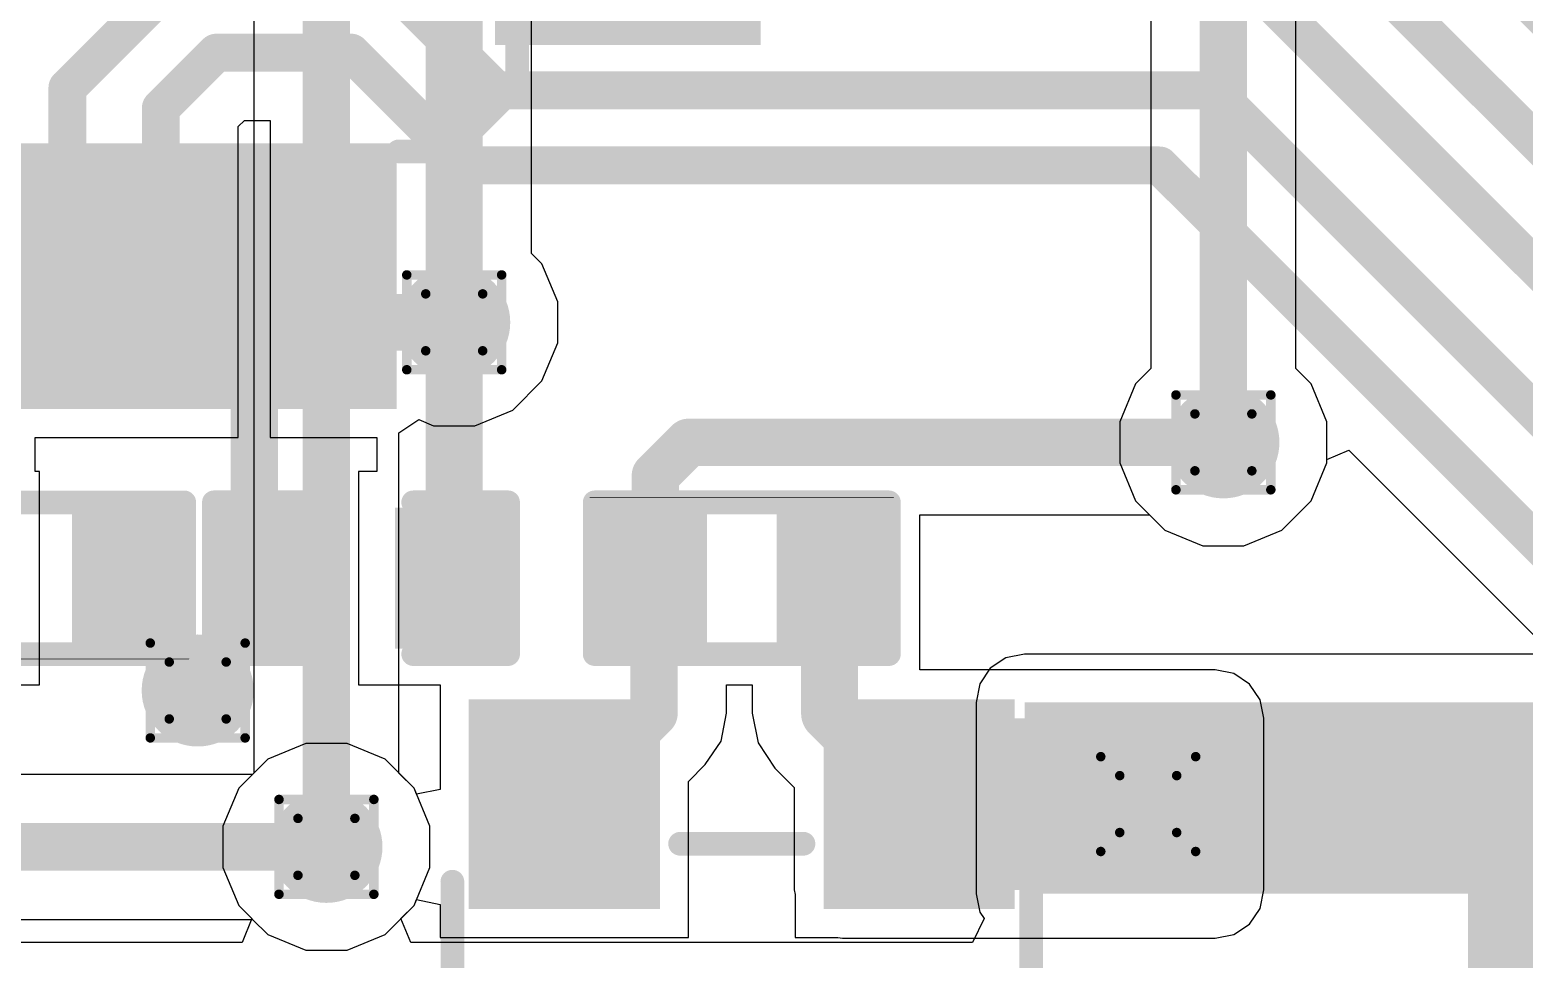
# Model space of a CAD drawing. Header units: inches. Extents: x 0 to 355, y -10 to 78.
# Drawn here: x 40.64 to 48.64, y 11.35 to 16.32 of the extents above; entities that cross this region are included whole.
import ezdxf

# ---------------------------------------------------------------- set-up
doc = ezdxf.new("R2010")
doc.units = ezdxf.units.IN
for name, color, linetype in [('Bottom Layer', 5, 'Continuous'), ('Bottom Solder', 6, 'Continuous'), ('Drill Drawing', 1, 'Continuous'), ('Pad Holes', 156, 'Continuous'), ('Top Layer', 1, 'Continuous'), ('Top Overlay', 2, 'Continuous'), ('Top Paste', 8, 'Continuous'), ('Top Solder', 216, 'Continuous'), ('Via Holes', 16, 'Continuous')]:
    doc.layers.add(name, color=color, linetype=linetype)

# ---------------------------------------------------------------- blocks, each defined once
blk = doc.blocks.new('R___0402_9')
at = {"layer": 'Top Layer'}
for points in [[(-0.6985, -0.3175), (-0.6985, 0.3175), (-0.2413, 0.3175), (-0.2413, -0.3175)], [(0.2413, -0.3175), (0.2413, 0.3175), (0.6985, 0.3175), (0.6985, -0.3175)]]:
    blk.add_hatch(color=1, dxfattribs=at).paths.add_polyline_path(points)
at = {"layer": 'Top Paste'}
for points in [[(-0.6985, -0.3175), (-0.6985, 0.3175), (-0.2413, 0.3175), (-0.2413, -0.3175)], [(0.2413, -0.3175), (0.2413, 0.3175), (0.6985, 0.3175), (0.6985, -0.3175)]]:
    blk.add_hatch(color=8, dxfattribs=at).paths.add_polyline_path(points)
at = {"layer": 'Top Solder'}
for points in [[(-0.7535, -0.3725), (-0.7535, 0.3725), (-0.1863, 0.3725), (-0.1863, -0.3725)], [(0.1863, -0.3725), (0.1863, 0.3725), (0.7535, 0.3725), (0.7535, -0.3725)]]:
    blk.add_hatch(color=216, dxfattribs=at).paths.add_polyline_path(points)
at = {"layer": 'Top Overlay'}
for points, const_width in [([(-0.7874, 0.4064), (0.7874, 0.4064)], 0.127), ([(-0.7874, -0.4064), (-0.7874, 0.4064)], 0.127), ([(0.7874, -0.4064), (0.7874, 0.4064)], 0.127), ([(-0.7874, -0.4064), (0.7874, -0.4064)], 0.127), ([(-0.8128, -0.4318), (0.8128, -0.4318)], 0.00323)]:
    blk.add_lwpolyline(points, dxfattribs=dict(at, const_width=const_width))
for points, const_width in [([(-0.8191, 0.4064, 1), (-0.7556, 0.4064, 1)], 0.0635), ([(-0.8191, 0.4064, 1), (-0.7556, 0.4064, 1)], 0.0635), ([(0.7556, 0.4064, 1), (0.8191, 0.4064, 1)], 0.0635), ([(0.7556, 0.4064, 1), (0.8191, 0.4064, 1)], 0.0635), ([(-0.8191, -0.4064, 1), (-0.7556, -0.4064, 1)], 0.0635), ([(-0.8191, -0.4064, 1), (-0.7556, -0.4064, 1)], 0.0635), ([(0.7556, -0.4064, 1), (0.8191, -0.4064, 1)], 0.0635), ([(0.7556, -0.4064, 1), (0.8191, -0.4064, 1)], 0.0635), ([(-0.8136, -0.4318, 1), (-0.812, -0.4318, 1)], 0.00161), ([(0.812, -0.4318, 1), (0.8136, -0.4318, 1)], 0.00161)]:
    blk.add_lwpolyline(points, format="xyb", close=True, dxfattribs=dict(at, const_width=const_width))
blk = doc.blocks.new('20_QFN__4_4__18')
at = {"layer": 'Bottom Layer'}
h = blk.add_hatch(color=5, dxfattribs=at)
edge = h.paths.add_edge_path()
edge.add_arc((0, 0.95), 0.2, 0, 360)
h = blk.add_hatch(color=5, dxfattribs=at)
edge = h.paths.add_edge_path()
edge.add_arc((-0.95, 0), 0.2, 0, 360)
h = blk.add_hatch(color=5, dxfattribs=at)
edge = h.paths.add_edge_path()
edge.add_arc((0, 0), 0.2, 0, 360)
h = blk.add_hatch(color=5, dxfattribs=at)
edge = h.paths.add_edge_path()
edge.add_arc((0.95, 0), 0.2, 0, 360)
h = blk.add_hatch(color=5, dxfattribs=at)
edge = h.paths.add_edge_path()
edge.add_arc((0, -0.95), 0.2, 0, 360)
at = {"layer": 'Bottom Solder'}
h = blk.add_hatch(color=6, dxfattribs=at)
edge = h.paths.add_edge_path()
edge.add_arc((0, 0.95), 0.3016, 0, 360)
h = blk.add_hatch(color=6, dxfattribs=at)
edge = h.paths.add_edge_path()
edge.add_arc((-0.95, 0), 0.3016, 0, 360)
h = blk.add_hatch(color=6, dxfattribs=at)
edge = h.paths.add_edge_path()
edge.add_arc((0, 0), 0.3016, 0, 360)
h = blk.add_hatch(color=6, dxfattribs=at)
edge = h.paths.add_edge_path()
edge.add_arc((0.95, 0), 0.3016, 0, 360)
h = blk.add_hatch(color=6, dxfattribs=at)
edge = h.paths.add_edge_path()
edge.add_arc((0, -0.95), 0.3016, 0, 360)
at = {"layer": 'Pad Holes'}
h = blk.add_hatch(color=7, dxfattribs=at)
edge = h.paths.add_edge_path()
edge.add_arc((0, 0.95), 0.1, 0, 360)
h = blk.add_hatch(color=7, dxfattribs=at)
edge = h.paths.add_edge_path()
edge.add_arc((-0.95, 0), 0.1, 0, 360)
h = blk.add_hatch(color=7, dxfattribs=at)
edge = h.paths.add_edge_path()
edge.add_arc((0, 0), 0.1, 0, 360)
h = blk.add_hatch(color=7, dxfattribs=at)
edge = h.paths.add_edge_path()
edge.add_arc((0.95, 0), 0.1, 0, 360)
h = blk.add_hatch(color=7, dxfattribs=at)
edge = h.paths.add_edge_path()
edge.add_arc((0, -0.95), 0.1, 0, 360)
at = {"layer": 'Top Layer'}
for points in [[(-1.125, 1.51), (-1.125, 2.23), (-0.875, 2.23), (-0.875, 1.51)], [(-0.625, 1.51), (-0.625, 2.23), (-0.375, 2.23), (-0.375, 1.51)], [(-0.125, 1.51), (-0.125, 2.23), (0.125, 2.23), (0.125, 1.51)], [(0.375, 1.51), (0.375, 2.23), (0.625, 2.23), (0.625, 1.51)], [(0.875, 1.51), (0.875, 2.23), (1.125, 2.23), (1.125, 1.51)], [(-1.2, 1.2), (1.2, 1.2), (1.2, -1.2), (-1.2, -1.2)], [(-2.23, 1.125), (-1.51, 1.125), (-1.51, 0.875), (-2.23, 0.875)], [(1.51, 1.125), (2.23, 1.125), (2.23, 0.875), (1.51, 0.875)], [(-2.23, 0.625), (-1.51, 0.625), (-1.51, 0.375), (-2.23, 0.375)], [(1.51, 0.625), (2.23, 0.625), (2.23, 0.375), (1.51, 0.375)], [(-2.23, 0.125), (-1.51, 0.125), (-1.51, -0.125), (-2.23, -0.125)], [(1.51, 0.125), (2.23, 0.125), (2.23, -0.125), (1.51, -0.125)], [(-2.23, -0.375), (-1.51, -0.375), (-1.51, -0.625), (-2.23, -0.625)], [(1.51, -0.375), (2.23, -0.375), (2.23, -0.625), (1.51, -0.625)], [(-2.23, -0.875), (-1.51, -0.875), (-1.51, -1.125), (-2.23, -1.125)], [(1.51, -0.875), (2.23, -0.875), (2.23, -1.125), (1.51, -1.125)], [(-1.125, -2.23), (-1.125, -1.51), (-0.875, -1.51), (-0.875, -2.23)], [(-0.625, -2.23), (-0.625, -1.51), (-0.375, -1.51), (-0.375, -2.23)], [(-0.125, -2.23), (-0.125, -1.51), (0.125, -1.51), (0.125, -2.23)], [(0.375, -2.23), (0.375, -1.51), (0.625, -1.51), (0.625, -2.23)], [(0.875, -2.23), (0.875, -1.51), (1.125, -1.51), (1.125, -2.23)]]:
    blk.add_hatch(color=1, dxfattribs=at).paths.add_polyline_path(points)
at = {"layer": 'Top Paste'}
for points in [[(-1.125, 1.51), (-1.125, 2.23), (-0.875, 2.23), (-0.875, 1.51)], [(-0.625, 1.51), (-0.625, 2.23), (-0.375, 2.23), (-0.375, 1.51)], [(-0.125, 1.51), (-0.125, 2.23), (0.125, 2.23), (0.125, 1.51)], [(0.375, 1.51), (0.375, 2.23), (0.625, 2.23), (0.625, 1.51)], [(0.875, 1.51), (0.875, 2.23), (1.125, 2.23), (1.125, 1.51)], [(-2.23, 1.125), (-1.51, 1.125), (-1.51, 0.875), (-2.23, 0.875)], [(1.51, 1.125), (2.23, 1.125), (2.23, 0.875), (1.51, 0.875)], [(-2.23, 0.625), (-1.51, 0.625), (-1.51, 0.375), (-2.23, 0.375)], [(1.51, 0.625), (2.23, 0.625), (2.23, 0.375), (1.51, 0.375)], [(-2.23, 0.125), (-1.51, 0.125), (-1.51, -0.125), (-2.23, -0.125)], [(1.51, 0.125), (2.23, 0.125), (2.23, -0.125), (1.51, -0.125)], [(-2.23, -0.375), (-1.51, -0.375), (-1.51, -0.625), (-2.23, -0.625)], [(1.51, -0.375), (2.23, -0.375), (2.23, -0.625), (1.51, -0.625)], [(-2.23, -0.875), (-1.51, -0.875), (-1.51, -1.125), (-2.23, -1.125)], [(1.51, -0.875), (2.23, -0.875), (2.23, -1.125), (1.51, -1.125)], [(-1.125, -2.23), (-1.125, -1.51), (-0.875, -1.51), (-0.875, -2.23)], [(-0.625, -2.23), (-0.625, -1.51), (-0.375, -1.51), (-0.375, -2.23)], [(-0.125, -2.23), (-0.125, -1.51), (0.125, -1.51), (0.125, -2.23)], [(0.375, -2.23), (0.375, -1.51), (0.625, -1.51), (0.625, -2.23)], [(0.875, -2.23), (0.875, -1.51), (1.125, -1.51), (1.125, -2.23)]]:
    blk.add_hatch(color=8, dxfattribs=at).paths.add_polyline_path(points)
at = {"layer": 'Top Solder'}
for points in [[(-1.195, 1.44), (-1.195, 2.3), (-0.805, 2.3), (-0.805, 1.44)], [(-0.695, 1.44), (-0.695, 2.3), (-0.305, 2.3), (-0.305, 1.44)], [(-0.195, 1.44), (-0.195, 2.3), (0.195, 2.3), (0.195, 1.44)], [(0.305, 1.44), (0.305, 2.3), (0.695, 2.3), (0.695, 1.44)], [(0.805, 1.44), (0.805, 2.3), (1.195, 2.3), (1.195, 1.44)], [(-1.3016, 1.3016), (1.3016, 1.3016), (1.3016, -1.3016), (-1.3016, -1.3016)], [(-2.3, 1.195), (-1.44, 1.195), (-1.44, 0.805), (-2.3, 0.805)], [(1.44, 1.195), (2.3, 1.195), (2.3, 0.805), (1.44, 0.805)], [(-2.3, 0.695), (-1.44, 0.695), (-1.44, 0.305), (-2.3, 0.305)], [(1.44, 0.695), (2.3, 0.695), (2.3, 0.305), (1.44, 0.305)], [(-2.3, 0.195), (-1.44, 0.195), (-1.44, -0.195), (-2.3, -0.195)], [(1.44, 0.195), (2.3, 0.195), (2.3, -0.195), (1.44, -0.195)], [(-2.3, -0.305), (-1.44, -0.305), (-1.44, -0.695), (-2.3, -0.695)], [(1.44, -0.305), (2.3, -0.305), (2.3, -0.695), (1.44, -0.695)], [(-2.3, -0.805), (-1.44, -0.805), (-1.44, -1.195), (-2.3, -1.195)], [(1.44, -0.805), (2.3, -0.805), (2.3, -1.195), (1.44, -1.195)], [(-1.195, -2.3), (-1.195, -1.44), (-0.805, -1.44), (-0.805, -2.3)], [(-0.695, -2.3), (-0.695, -1.44), (-0.305, -1.44), (-0.305, -2.3)], [(-0.195, -2.3), (-0.195, -1.44), (0.195, -1.44), (0.195, -2.3)], [(0.305, -2.3), (0.305, -1.44), (0.695, -1.44), (0.695, -2.3)], [(0.805, -2.3), (0.805, -1.44), (1.195, -1.44), (1.195, -2.3)]]:
    blk.add_hatch(color=216, dxfattribs=at).paths.add_polyline_path(points)
h = blk.add_hatch(color=216, dxfattribs=at)
edge = h.paths.add_edge_path()
edge.add_arc((0, 0.95), 0.1016, 0, 360)
h = blk.add_hatch(color=216, dxfattribs=at)
edge = h.paths.add_edge_path()
edge.add_arc((-0.95, 0), 0.1016, 0, 360)
h = blk.add_hatch(color=216, dxfattribs=at)
edge = h.paths.add_edge_path()
edge.add_arc((0, 0), 0.1016, 0, 360)
h = blk.add_hatch(color=216, dxfattribs=at)
edge = h.paths.add_edge_path()
edge.add_arc((0.95, 0), 0.1016, 0, 360)
h = blk.add_hatch(color=216, dxfattribs=at)
edge = h.paths.add_edge_path()
edge.add_arc((0, -0.95), 0.1016, 0, 360)
at = {"layer": 'Top Overlay', "const_width": 0.127}
for points in [[(-1.45, 2), (-2, 2)], [(-2, 1.45), (-2, 2)], [(2, 2), (1.45, 2)], [(2, 1.45), (2, 2)], [(-2.505, 0.873), (-2.505, 1.127)], [(-2.378, 1), (-2.505, 1.127)], [(-2.505, 0.873), (-2.378, 1)], [(-2, -2), (-2, -1.45)], [(2, -2), (2, -1.45)], [(-1.45, -2), (-2, -2)], [(2, -2), (1.45, -2)]]:
    blk.add_lwpolyline(points, dxfattribs=at)
at = {"layer": 'Top Overlay', "const_width": 0.0635}
for points in [[(-2.0318, 2, 1), (-1.9683, 2, 1)], [(-2.0318, 2, 1), (-1.9683, 2, 1)], [(-1.4817, 2, 1), (-1.4182, 2, 1)], [(1.4182, 2, 1), (1.4817, 2, 1)], [(1.9683, 2, 1), (2.0318, 2, 1)], [(1.9683, 2, 1), (2.0318, 2, 1)], [(-2.0318, 1.45, 1), (-1.9683, 1.45, 1)], [(1.9683, 1.45, 1), (2.0318, 1.45, 1)], [(-2.5367, 1.127, 1), (-2.4732, 1.127, 1)], [(-2.5367, 1.127, 1), (-2.4732, 1.127, 1)], [(-2.4097, 1, 1), (-2.3462, 1, 1)], [(-2.4097, 1, 1), (-2.3462, 1, 1)], [(-2.5367, 0.873, 1), (-2.4732, 0.873, 1)], [(-2.5367, 0.873, 1), (-2.4732, 0.873, 1)], [(-2.0318, -1.45, 1), (-1.9683, -1.45, 1)], [(1.9683, -1.45, 1), (2.0318, -1.45, 1)], [(-2.0318, -2, 1), (-1.9683, -2, 1)], [(-2.0318, -2, 1), (-1.9683, -2, 1)], [(-1.4817, -2, 1), (-1.4182, -2, 1)], [(1.4182, -2, 1), (1.4817, -2, 1)], [(1.9683, -2, 1), (2.0318, -2, 1)], [(1.9683, -2, 1), (2.0318, -2, 1)]]:
    blk.add_lwpolyline(points, format="xyb", close=True, dxfattribs=at)
blk = doc.blocks.new('48_LQFP__7_7___19')
at = {"layer": 'Top Layer'}
for points in [[(1.41, -3.64), (1.41, -4.86), (1.09, -4.86), (1.09, -3.64)], [(1.91, -3.64), (1.91, -4.86), (1.59, -4.86), (1.59, -3.64)], [(2.41, -3.64), (2.41, -4.86), (2.09, -4.86), (2.09, -3.64)], [(2.91, -3.64), (2.91, -4.86), (2.59, -4.86), (2.59, -3.64)]]:
    blk.add_hatch(color=1, dxfattribs=at).paths.add_polyline_path(points)
at = {"layer": 'Top Paste'}
for points in [[(1.41, -3.64), (1.41, -4.86), (1.09, -4.86), (1.09, -3.64)], [(1.91, -3.64), (1.91, -4.86), (1.59, -4.86), (1.59, -3.64)], [(2.41, -3.64), (2.41, -4.86), (2.09, -4.86), (2.09, -3.64)], [(2.91, -3.64), (2.91, -4.86), (2.59, -4.86), (2.59, -3.64)]]:
    blk.add_hatch(color=8, dxfattribs=at).paths.add_polyline_path(points)
at = {"layer": 'Top Solder'}
for points in [[(4.9616, -2.4884), (4.9616, -3.0116), (3.5384, -3.0116), (3.5384, -2.4884)], [(1.5116, -3.5384), (1.5116, -4.9616), (0.9884, -4.9616), (0.9884, -3.5384)], [(2.0116, -3.5384), (2.0116, -4.9616), (1.4884, -4.9616), (1.4884, -3.5384)], [(2.5116, -3.5384), (2.5116, -4.9616), (1.9884, -4.9616), (1.9884, -3.5384)], [(3.0116, -3.5384), (3.0116, -4.9616), (2.4884, -4.9616), (2.4884, -3.5384)]]:
    blk.add_hatch(color=216, dxfattribs=at).paths.add_polyline_path(points)
at = {"layer": 'Top Overlay', "const_width": 0.127}
for points in [[(3.6576, -3.2258), (3.6576, -3.0226)], [(3.302, -3.5814), (3.6576, -3.2258)], [(3.0226, -3.5814), (3.302, -3.5814)]]:
    blk.add_lwpolyline(points, dxfattribs=at)
at = {"layer": 'Top Overlay', "const_width": 0.0635}
for points in [[(3.6258, -3.0226, 1), (3.6894, -3.0226, 1)], [(3.6258, -3.2258, 1), (3.6894, -3.2258, 1)], [(3.6258, -3.2258, 1), (3.6894, -3.2258, 1)], [(2.9909, -3.5814, 1), (3.0543, -3.5814, 1)], [(3.2702, -3.5814, 1), (3.3338, -3.5814, 1)], [(3.2702, -3.5814, 1), (3.3338, -3.5814, 1)]]:
    blk.add_lwpolyline(points, format="xyb", close=True, dxfattribs=at)
blk = doc.blocks.new('R___0402_38')
at = {"layer": 'Top Layer'}
for points in [[(-0.6985, -0.3175), (-0.6985, 0.3175), (-0.2413, 0.3175), (-0.2413, -0.3175)], [(0.2413, -0.3175), (0.2413, 0.3175), (0.6985, 0.3175), (0.6985, -0.3175)]]:
    blk.add_hatch(color=1, dxfattribs=at).paths.add_polyline_path(points)
at = {"layer": 'Top Paste'}
for points in [[(-0.6985, -0.3175), (-0.6985, 0.3175), (-0.2413, 0.3175), (-0.2413, -0.3175)], [(0.2413, -0.3175), (0.2413, 0.3175), (0.6985, 0.3175), (0.6985, -0.3175)]]:
    blk.add_hatch(color=8, dxfattribs=at).paths.add_polyline_path(points)
at = {"layer": 'Top Solder'}
for points in [[(-0.7535, -0.3725), (-0.7535, 0.3725), (-0.1863, 0.3725), (-0.1863, -0.3725)], [(0.1863, -0.3725), (0.1863, 0.3725), (0.7535, 0.3725), (0.7535, -0.3725)]]:
    blk.add_hatch(color=216, dxfattribs=at).paths.add_polyline_path(points)
at = {"layer": 'Top Overlay'}
for points, const_width in [([(-0.7874, 0.4064), (-0.7874, -0.4064)], 0.127), ([(0.7874, 0.4064), (-0.7874, 0.4064)], 0.127), ([(0.7874, 0.4064), (0.7874, -0.4064)], 0.127), ([(0.7874, -0.4064), (-0.7874, -0.4064)], 0.127), ([(0.8128, -0.4318), (-0.8128, -0.4318)], 0.00323)]:
    blk.add_lwpolyline(points, dxfattribs=dict(at, const_width=const_width))
for points, const_width in [([(-0.8191, 0.4064, 1), (-0.7556, 0.4064, 1)], 0.0635), ([(-0.8191, 0.4064, 1), (-0.7556, 0.4064, 1)], 0.0635), ([(0.7556, 0.4064, 1), (0.8191, 0.4064, 1)], 0.0635), ([(0.7556, 0.4064, 1), (0.8191, 0.4064, 1)], 0.0635), ([(-0.8191, -0.4064, 1), (-0.7556, -0.4064, 1)], 0.0635), ([(-0.8191, -0.4064, 1), (-0.7556, -0.4064, 1)], 0.0635), ([(0.7556, -0.4064, 1), (0.8191, -0.4064, 1)], 0.0635), ([(0.7556, -0.4064, 1), (0.8191, -0.4064, 1)], 0.0635), ([(-0.8136, -0.4318, 1), (-0.812, -0.4318, 1)], 0.00161), ([(0.812, -0.4318, 1), (0.8136, -0.4318, 1)], 0.00161)]:
    blk.add_lwpolyline(points, format="xyb", close=True, dxfattribs=dict(at, const_width=const_width))
blk = doc.blocks.new('S___23_62')
at = {"layer": 'Top Layer'}
for points in [[(-0.41, 1.46), (0.41, 1.46), (0.41, 0.54), (-0.41, 0.54)], [(-1.36, -0.54), (-0.54, -0.54), (-0.54, -1.46), (-1.36, -1.46)], [(0.54, -0.54), (1.36, -0.54), (1.36, -1.46), (0.54, -1.46)]]:
    blk.add_hatch(color=1, dxfattribs=at).paths.add_polyline_path(points)
at = {"layer": 'Top Paste'}
for points in [[(-0.41, 1.46), (0.41, 1.46), (0.41, 0.54), (-0.41, 0.54)], [(-1.36, -0.54), (-0.54, -0.54), (-0.54, -1.46), (-1.36, -1.46)], [(0.54, -0.54), (1.36, -0.54), (1.36, -1.46), (0.54, -1.46)]]:
    blk.add_hatch(color=8, dxfattribs=at).paths.add_polyline_path(points)
at = {"layer": 'Top Solder'}
for points in [[(-0.5116, 1.5616), (0.5116, 1.5616), (0.5116, 0.4384), (-0.5116, 0.4384)], [(-1.4616, -0.4384), (-0.4384, -0.4384), (-0.4384, -1.5616), (-1.4616, -1.5616)], [(0.4384, -0.4384), (1.4616, -0.4384), (1.4616, -1.5616), (0.4384, -1.5616)]]:
    blk.add_hatch(color=216, dxfattribs=at).paths.add_polyline_path(points)
at = {"layer": 'Top Overlay', "const_width": 0.127}
for points in [[(-0.5588, 0.8128), (-1.5494, 0.8128)], [(-1.5494, 0.8128), (-1.5494, -0.5842)], [(1.5494, 0.8128), (0.5588, 0.8128)], [(1.5494, 0.8128), (1.5494, -0.5842)], [(0.3302, -0.7874), (-0.3302, -0.7874)], [(-1.6764, -1.0414), (-1.6764, -1.2954)], [(-1.5494, -1.1684), (-1.6764, -1.0414)], [(-1.5494, -1.1684), (-1.6764, -1.2954)]]:
    blk.add_lwpolyline(points, dxfattribs=at)
at = {"layer": 'Top Overlay', "const_width": 0.0635}
for points in [[(-1.5812, 0.8128, 1), (-1.5176, 0.8128, 1)], [(-1.5812, 0.8128, 1), (-1.5176, 0.8128, 1)], [(-0.5905, 0.8128, 1), (-0.5271, 0.8128, 1)], [(0.5271, 0.8128, 1), (0.5905, 0.8128, 1)], [(1.5176, 0.8128, 1), (1.5812, 0.8128, 1)], [(1.5176, 0.8128, 1), (1.5812, 0.8128, 1)], [(-1.5812, -0.5842, 1), (-1.5176, -0.5842, 1)], [(1.5176, -0.5842, 1), (1.5812, -0.5842, 1)], [(-0.3619, -0.7874, 1), (-0.2984, -0.7874, 1)], [(0.2984, -0.7874, 1), (0.3619, -0.7874, 1)], [(-1.7082, -1.0414, 1), (-1.6446, -1.0414, 1)], [(-1.7082, -1.0414, 1), (-1.6446, -1.0414, 1)], [(-1.5812, -1.1684, 1), (-1.5176, -1.1684, 1)], [(-1.5812, -1.1684, 1), (-1.5176, -1.1684, 1)], [(-1.7082, -1.2954, 1), (-1.6446, -1.2954, 1)], [(-1.7082, -1.2954, 1), (-1.6446, -1.2954, 1)]]:
    blk.add_lwpolyline(points, format="xyb", close=True, dxfattribs=at)
blk = doc.blocks.new('C___0402_92')
at = {"layer": 'Top Layer'}
for points in [[(-0.6985, -0.3175), (-0.6985, 0.3175), (-0.2413, 0.3175), (-0.2413, -0.3175)], [(0.2413, -0.3175), (0.2413, 0.3175), (0.6985, 0.3175), (0.6985, -0.3175)]]:
    blk.add_hatch(color=1, dxfattribs=at).paths.add_polyline_path(points)
at = {"layer": 'Top Paste'}
for points in [[(-0.6985, -0.3175), (-0.6985, 0.3175), (-0.2413, 0.3175), (-0.2413, -0.3175)], [(0.2413, -0.3175), (0.2413, 0.3175), (0.6985, 0.3175), (0.6985, -0.3175)]]:
    blk.add_hatch(color=8, dxfattribs=at).paths.add_polyline_path(points)
at = {"layer": 'Top Solder'}
for points in [[(-0.7585, -0.3775), (-0.7585, 0.3775), (-0.1813, 0.3775), (-0.1813, -0.3775)], [(0.1813, -0.3775), (0.1813, 0.3775), (0.7585, 0.3775), (0.7585, -0.3775)]]:
    blk.add_hatch(color=216, dxfattribs=at).paths.add_polyline_path(points)
at = {"layer": 'Top Overlay', "const_width": 0.127}
for points in [[(-0.7874, 0.4064), (-0.2794, 0.4064)], [(-0.7874, -0.4064), (-0.7874, 0.4064)], [(0.2794, 0.4064), (0.7874, 0.4064)], [(0.7874, -0.4064), (0.7874, 0.4064)], [(-0.7874, -0.4064), (-0.2794, -0.4064)], [(0.2794, -0.4064), (0.7874, -0.4064)]]:
    blk.add_lwpolyline(points, dxfattribs=at)
at = {"layer": 'Top Overlay', "const_width": 0.0635}
for points in [[(-0.8191, 0.4064, 1), (-0.7556, 0.4064, 1)], [(-0.8191, 0.4064, 1), (-0.7556, 0.4064, 1)], [(-0.3111, 0.4064, 1), (-0.2477, 0.4064, 1)], [(0.2477, 0.4064, 1), (0.3111, 0.4064, 1)], [(0.7556, 0.4064, 1), (0.8191, 0.4064, 1)], [(0.7556, 0.4064, 1), (0.8191, 0.4064, 1)], [(-0.8191, -0.4064, 1), (-0.7556, -0.4064, 1)], [(-0.8191, -0.4064, 1), (-0.7556, -0.4064, 1)], [(-0.3111, -0.4064, 1), (-0.2477, -0.4064, 1)], [(0.2477, -0.4064, 1), (0.3111, -0.4064, 1)], [(0.7556, -0.4064, 1), (0.8191, -0.4064, 1)], [(0.7556, -0.4064, 1), (0.8191, -0.4064, 1)]]:
    blk.add_lwpolyline(points, format="xyb", close=True, dxfattribs=at)

msp = doc.modelspace()

# ---------------------------------------------------------------- hatches: boundary and pattern name
at = {"layer": 'Bottom Layer'}
h = msp.add_hatch(color=5, dxfattribs=at)
edge = h.paths.add_edge_path()
edge.add_arc((42.9156, 14.7566), 0.3, 0, 360)
h = msp.add_hatch(color=5, dxfattribs=at)
edge = h.paths.add_edge_path()
edge.add_arc((47.0332, 14.1137), 0.3, 0, 360)
h = msp.add_hatch(color=5, dxfattribs=at)
edge = h.paths.add_edge_path()
edge.add_arc((41.5425, 12.7847), 0.3, 0, 360)
for points in [[(45.9686, 11.6963), (49.237, 11.6963), (49.237, 12.7207), (45.9686, 12.7207)], [(48.3426, 6.1515), (49.237, 6.1515), (49.237, 12.7207), (48.3426, 12.7207)]]:
    msp.add_hatch(color=5, dxfattribs=at).paths.add_polyline_path(points)
h = msp.add_hatch(color=5, dxfattribs=at)
edge = h.paths.add_edge_path()
edge.add_arc((46.6309, 12.1763), 0.3, 0, 360)
h = msp.add_hatch(color=5, dxfattribs=at)
edge = h.paths.add_edge_path()
edge.add_arc((42.2315, 11.9471), 0.3, 0, 360)
at = {"layer": 'Top Layer'}
h = msp.add_hatch(color=1, dxfattribs=at)
edge = h.paths.add_edge_path()
edge.add_arc((42.9156, 14.7566), 0.3, 0, 360)
h = msp.add_hatch(color=1, dxfattribs=at)
edge = h.paths.add_edge_path()
edge.add_arc((47.0332, 14.1137), 0.3, 0, 360)
h = msp.add_hatch(color=1, dxfattribs=at)
edge = h.paths.add_edge_path()
edge.add_arc((41.5425, 12.7847), 0.3, 0, 360)
msp.add_hatch(color=1, dxfattribs=at).paths.add_polyline_path([(44.9951, 11.7163), (46.9901, 11.7163), (46.9901, 12.6363), (44.9951, 12.6363)])
h = msp.add_hatch(color=1, dxfattribs=at)
edge = h.paths.add_edge_path()
edge.add_arc((46.6309, 12.1763), 0.3, 0, 360)
h = msp.add_hatch(color=1, dxfattribs=at)
edge = h.paths.add_edge_path()
edge.add_arc((42.2315, 11.9471), 0.3, 0, 360)
at = {"layer": 'Via Holes'}
h = msp.add_hatch(color=7, dxfattribs=at)
edge = h.paths.add_edge_path()
edge.add_arc((42.9156, 14.7566), 0.15, 0, 360)
h = msp.add_hatch(color=7, dxfattribs=at)
edge = h.paths.add_edge_path()
edge.add_arc((47.0332, 14.1137), 0.15, 0, 360)
h = msp.add_hatch(color=7, dxfattribs=at)
edge = h.paths.add_edge_path()
edge.add_arc((41.5425, 12.7847), 0.15, 0, 360)
h = msp.add_hatch(color=7, dxfattribs=at)
edge = h.paths.add_edge_path()
edge.add_arc((46.6309, 12.1763), 0.15, 0, 360)
h = msp.add_hatch(color=7, dxfattribs=at)
edge = h.paths.add_edge_path()
edge.add_arc((42.2315, 11.9471), 0.15, 0, 360)

# ---------------------------------------------------------------- linework, layer by layer
at = {"layer": 'Bottom Layer'}
for p, q in [((43.33, 15.1257), (43.33, 19.206)), ((41.8431, 18.7496), (41.8431, 12.3421)), ((46.6448, 17.2005), (46.6448, 14.5087)), ((47.4217, 14.5087), (47.4217, 17.0396)), ((43.3853, 15.0704), (43.33, 15.1257)), ((43.4696, 14.8668), (43.3853, 15.0704)), ((43.4696, 14.6464), (43.4696, 14.8668)), ((43.3853, 14.4428), (43.4696, 14.6464)), ((46.6448, 14.5087), (46.5636, 14.4275)), ((47.5029, 14.4275), (47.4217, 14.5087)), ((43.2294, 14.2869), (43.3853, 14.4428)), ((46.5636, 14.4275), (46.4792, 14.2239)), ((47.5872, 14.2239), (47.5029, 14.4275)), ((43.0258, 14.2026), (43.2294, 14.2869)), ((42.62, 14.1651), (42.7256, 14.2357)), ((42.62, 12.3421), (42.62, 14.1651)), ((42.7256, 14.2357), (42.8054, 14.2026)), ((42.8054, 14.2026), (43.0258, 14.2026)), ((46.4792, 14.2239), (46.4792, 14.0035)), ((47.5872, 14.0035), (47.5872, 14.2239)), ((46.4792, 14.0035), (46.5636, 13.7999)), ((47.5029, 13.7999), (47.5872, 14.0035)), ((46.5636, 13.7999), (46.7194, 13.6441)), ((47.347, 13.6441), (47.5029, 13.7999)), ((46.7194, 13.6441), (46.923, 13.5597)), ((47.1434, 13.5597), (47.347, 13.6441)), ((46.923, 13.5597), (47.1434, 13.5597)), ((45.8695, 12.9599), (45.7855, 12.9038)), ((45.9686, 12.9796), (45.8695, 12.9599)), ((49.237, 12.9796), (45.9686, 12.9796)), ((45.7855, 12.9038), (45.7293, 12.8198)), ((45.7293, 12.8198), (45.7096, 12.7207)), ((45.7096, 12.7207), (45.7096, 11.6963)), ((41.8431, 12.3421), (41.7619, 12.2609)), ((42.7012, 12.2609), (42.62, 12.3421)), ((41.7619, 12.2609), (41.6775, 12.0573)), ((42.7855, 12.0573), (42.7012, 12.2609)), ((41.6775, 12.0573), (41.6775, 11.8369)), ((42.7855, 11.8369), (42.7855, 12.0573)), ((41.6775, 11.8369), (41.7619, 11.6333)), ((42.7012, 11.6333), (42.7855, 11.8369)), ((45.7096, 11.6963), (45.7293, 11.5972)), ((41.7619, 11.6333), (41.8323, 11.5628)), ((42.6307, 11.5628), (42.7012, 11.6333)), ((41.8323, 11.5628), (41.7797, 11.4358)), ((42.6833, 11.4358), (42.6307, 11.5628)), ((45.7523, 11.5628), (45.6899, 11.4358)), ((45.7293, 11.5972), (45.7523, 11.5628)), ((41.7797, 11.4358), (36.1884, 11.4358)), ((45.6899, 11.4358), (42.6833, 11.4358))]:
    msp.add_line(p, q, dxfattribs=at)
for points, const_width in [([(42.9156, 14.7566), (42.9156, 19.206)], 0.3048), ([(42.2315, 11.9471), (42.2315, 18.9105)], 0.254), ([(47.0332, 14.1137), (47.0332, 17.2005)], 0.254)]:
    msp.add_lwpolyline(points, dxfattribs=dict(at, const_width=const_width))
for points, const_width in [([(42.8394, 14.7566, 1), (42.9918, 14.7566, 1)], 0.1524), ([(46.9697, 14.1137, 1), (47.0967, 14.1137, 1)], 0.127), ([(42.168, 11.9471, 1), (42.295, 11.9471, 1)], 0.127)]:
    msp.add_lwpolyline(points, format="xyb", close=True, dxfattribs=dict(at, const_width=const_width))
at = {"layer": 'Drill Drawing', "const_width": 0.0508}
for points in [[(42.6616, 15.0106), (43.1696, 15.0106)], [(42.6616, 14.5026), (42.6616, 15.0106)], [(43.1696, 14.5026), (43.1696, 15.0106)], [(42.7632, 14.909), (43.068, 14.909)], [(42.7632, 14.6042), (42.7632, 14.909)], [(43.068, 14.6042), (43.068, 14.909)], [(42.7632, 14.6042), (43.068, 14.6042)], [(42.6616, 14.5026), (43.1696, 14.5026)], [(46.7792, 14.3677), (47.2872, 14.3677)], [(46.7792, 13.8597), (46.7792, 14.3677)], [(47.2872, 13.8597), (47.2872, 14.3677)], [(46.8808, 14.2661), (47.1856, 14.2661)], [(46.8808, 13.9613), (46.8808, 14.2661)], [(47.1856, 13.9613), (47.1856, 14.2661)], [(46.8808, 13.9613), (47.1856, 13.9613)], [(46.7792, 13.8597), (47.2872, 13.8597)], [(41.2885, 13.0387), (41.7965, 13.0387)], [(41.2885, 12.5307), (41.2885, 13.0387)], [(41.7965, 12.5307), (41.7965, 13.0387)], [(41.3901, 12.9371), (41.6949, 12.9371)], [(41.3901, 12.6323), (41.3901, 12.9371)], [(41.6949, 12.6323), (41.6949, 12.9371)], [(41.3901, 12.6323), (41.6949, 12.6323)], [(41.2885, 12.5307), (41.7965, 12.5307)], [(46.3769, 12.4303), (46.8849, 12.4303)], [(46.3769, 11.9223), (46.3769, 12.4303)], [(46.8849, 11.9223), (46.8849, 12.4303)], [(46.4785, 12.3287), (46.7833, 12.3287)], [(46.4785, 12.0239), (46.4785, 12.3287)], [(46.7833, 12.0239), (46.7833, 12.3287)], [(41.9775, 12.2011), (42.4855, 12.2011)], [(41.9775, 11.6931), (41.9775, 12.2011)], [(42.4855, 11.6931), (42.4855, 12.2011)], [(42.0791, 12.0995), (42.3839, 12.0995)], [(42.0791, 11.7947), (42.0791, 12.0995)], [(42.3839, 11.7947), (42.3839, 12.0995)], [(46.4785, 12.0239), (46.7833, 12.0239)], [(46.3769, 11.9223), (46.8849, 11.9223)], [(42.0791, 11.7947), (42.3839, 11.7947)], [(41.9775, 11.6931), (42.4855, 11.6931)]]:
    msp.add_lwpolyline(points, dxfattribs=at)
at = {"layer": 'Drill Drawing', "const_width": 0.0254}
for points in [[(42.6489, 15.0106, 1), (42.6743, 15.0106, 1)], [(42.6489, 15.0106, 1), (42.6743, 15.0106, 1)], [(43.1569, 15.0106, 1), (43.1823, 15.0106, 1)], [(43.1569, 15.0106, 1), (43.1823, 15.0106, 1)], [(42.7505, 14.909, 1), (42.7759, 14.909, 1)], [(42.7505, 14.909, 1), (42.7759, 14.909, 1)], [(43.0553, 14.909, 1), (43.0807, 14.909, 1)], [(43.0553, 14.909, 1), (43.0807, 14.909, 1)], [(42.7505, 14.6042, 1), (42.7759, 14.6042, 1)], [(42.7505, 14.6042, 1), (42.7759, 14.6042, 1)], [(43.0553, 14.6042, 1), (43.0807, 14.6042, 1)], [(43.0553, 14.6042, 1), (43.0807, 14.6042, 1)], [(42.6489, 14.5026, 1), (42.6743, 14.5026, 1)], [(42.6489, 14.5026, 1), (42.6743, 14.5026, 1)], [(43.1569, 14.5026, 1), (43.1823, 14.5026, 1)], [(43.1569, 14.5026, 1), (43.1823, 14.5026, 1)], [(46.7665, 14.3677, 1), (46.7919, 14.3677, 1)], [(46.7665, 14.3677, 1), (46.7919, 14.3677, 1)], [(47.2745, 14.3677, 1), (47.2999, 14.3677, 1)], [(47.2745, 14.3677, 1), (47.2999, 14.3677, 1)], [(46.8681, 14.2661, 1), (46.8935, 14.2661, 1)], [(46.8681, 14.2661, 1), (46.8935, 14.2661, 1)], [(47.1729, 14.2661, 1), (47.1983, 14.2661, 1)], [(47.1729, 14.2661, 1), (47.1983, 14.2661, 1)], [(46.8681, 13.9613, 1), (46.8935, 13.9613, 1)], [(46.8681, 13.9613, 1), (46.8935, 13.9613, 1)], [(47.1729, 13.9613, 1), (47.1983, 13.9613, 1)], [(47.1729, 13.9613, 1), (47.1983, 13.9613, 1)], [(46.7665, 13.8597, 1), (46.7919, 13.8597, 1)], [(46.7665, 13.8597, 1), (46.7919, 13.8597, 1)], [(47.2745, 13.8597, 1), (47.2999, 13.8597, 1)], [(47.2745, 13.8597, 1), (47.2999, 13.8597, 1)], [(41.2758, 13.0387, 1), (41.3012, 13.0387, 1)], [(41.2758, 13.0387, 1), (41.3012, 13.0387, 1)], [(41.7838, 13.0387, 1), (41.8092, 13.0387, 1)], [(41.7838, 13.0387, 1), (41.8092, 13.0387, 1)], [(41.3774, 12.9371, 1), (41.4028, 12.9371, 1)], [(41.3774, 12.9371, 1), (41.4028, 12.9371, 1)], [(41.6822, 12.9371, 1), (41.7076, 12.9371, 1)], [(41.6822, 12.9371, 1), (41.7076, 12.9371, 1)], [(41.3774, 12.6323, 1), (41.4028, 12.6323, 1)], [(41.3774, 12.6323, 1), (41.4028, 12.6323, 1)], [(41.6822, 12.6323, 1), (41.7076, 12.6323, 1)], [(41.6822, 12.6323, 1), (41.7076, 12.6323, 1)], [(41.2758, 12.5307, 1), (41.3012, 12.5307, 1)], [(41.2758, 12.5307, 1), (41.3012, 12.5307, 1)], [(41.7838, 12.5307, 1), (41.8092, 12.5307, 1)], [(41.7838, 12.5307, 1), (41.8092, 12.5307, 1)], [(46.3642, 12.4303, 1), (46.3896, 12.4303, 1)], [(46.3642, 12.4303, 1), (46.3896, 12.4303, 1)], [(46.8722, 12.4303, 1), (46.8976, 12.4303, 1)], [(46.8722, 12.4303, 1), (46.8976, 12.4303, 1)], [(46.4658, 12.3287, 1), (46.4912, 12.3287, 1)], [(46.4658, 12.3287, 1), (46.4912, 12.3287, 1)], [(46.7706, 12.3287, 1), (46.796, 12.3287, 1)], [(46.7706, 12.3287, 1), (46.796, 12.3287, 1)], [(41.9648, 12.2011, 1), (41.9902, 12.2011, 1)], [(41.9648, 12.2011, 1), (41.9902, 12.2011, 1)], [(42.4728, 12.2011, 1), (42.4982, 12.2011, 1)], [(42.4728, 12.2011, 1), (42.4982, 12.2011, 1)], [(42.0664, 12.0995, 1), (42.0918, 12.0995, 1)], [(42.0664, 12.0995, 1), (42.0918, 12.0995, 1)], [(42.3712, 12.0995, 1), (42.3966, 12.0995, 1)], [(42.3712, 12.0995, 1), (42.3966, 12.0995, 1)], [(46.4658, 12.0239, 1), (46.4912, 12.0239, 1)], [(46.4658, 12.0239, 1), (46.4912, 12.0239, 1)], [(46.7706, 12.0239, 1), (46.796, 12.0239, 1)], [(46.7706, 12.0239, 1), (46.796, 12.0239, 1)], [(46.3642, 11.9223, 1), (46.3896, 11.9223, 1)], [(46.3642, 11.9223, 1), (46.3896, 11.9223, 1)], [(46.8722, 11.9223, 1), (46.8976, 11.9223, 1)], [(46.8722, 11.9223, 1), (46.8976, 11.9223, 1)], [(42.0664, 11.7947, 1), (42.0918, 11.7947, 1)], [(42.0664, 11.7947, 1), (42.0918, 11.7947, 1)], [(42.3712, 11.7947, 1), (42.3966, 11.7947, 1)], [(42.3712, 11.7947, 1), (42.3966, 11.7947, 1)], [(41.9648, 11.6931, 1), (41.9902, 11.6931, 1)], [(41.9648, 11.6931, 1), (41.9902, 11.6931, 1)], [(42.4728, 11.6931, 1), (42.4982, 11.6931, 1)], [(42.4728, 11.6931, 1), (42.4982, 11.6931, 1)]]:
    msp.add_lwpolyline(points, format="xyb", close=True, dxfattribs=at)
at = {"layer": 'Top Layer'}
for p, q in [((41.7591, 15.8049), (41.7927, 15.8385)), ((41.7927, 15.8385), (41.9311, 15.8385)), ((41.9311, 15.8385), (41.9311, 15.0053)), ((41.7591, 14.1395), (41.7591, 15.8049)), ((41.9311, 15.0053), (41.9308, 15.0035)), ((41.9308, 15.0035), (41.9308, 14.7642)), ((41.9308, 14.7642), (41.9311, 14.7624)), ((41.9311, 14.7624), (41.9311, 14.1395)), ((40.6724, 13.9574), (40.6724, 14.1395)), ((40.6724, 14.1395), (41.7591, 14.1395)), ((41.9311, 14.1395), (42.5013, 14.1395)), ((42.5013, 14.1395), (42.5013, 13.9576)), ((47.5029, 13.7999), (47.5872, 14.0035)), ((47.5872, 14.0228), (47.7046, 14.0714)), ((47.5872, 14.0035), (47.5872, 14.0228)), ((47.7046, 14.0714), (50.9401, 10.8359)), ((40.6956, 13.9574), (40.6724, 13.9574)), ((40.6956, 12.8144), (40.6956, 13.9574)), ((42.5013, 13.9576), (42.4039, 13.9576)), ((42.4039, 13.9576), (42.4039, 12.8146)), ((47.347, 13.6441), (47.5029, 13.7999)), ((45.4076, 12.8953), (45.4076, 13.7252)), ((45.4076, 13.7252), (46.6382, 13.7252)), ((46.6382, 13.7252), (46.7194, 13.6441)), ((46.7194, 13.6441), (46.923, 13.5597)), ((47.1434, 13.5597), (47.347, 13.6441)), ((46.923, 13.5597), (47.1434, 13.5597)), ((46.9901, 12.8953), (45.4076, 12.8953)), ((47.0892, 12.8756), (46.9901, 12.8953)), ((39.9239, 12.8144), (40.6956, 12.8144)), ((42.4039, 12.8146), (42.8411, 12.8146)), ((42.8411, 12.8146), (42.8411, 12.255)), ((44.3737, 12.6625), (44.3737, 12.8146)), ((44.3737, 12.8146), (44.5107, 12.8146)), ((44.5107, 12.8146), (44.5107, 12.6625)), ((47.1733, 12.8194), (47.0892, 12.8756)), ((47.2294, 12.7354), (47.1733, 12.8194)), ((47.2491, 12.6363), (47.2294, 12.7354)), ((44.3441, 12.5138), (44.3737, 12.6625)), ((44.5107, 12.6625), (44.5422, 12.5039)), ((47.2491, 11.7163), (47.2491, 12.6363)), ((42.1213, 12.5011), (41.9177, 12.4168)), ((42.3417, 12.5011), (42.1213, 12.5011)), ((42.5453, 12.4168), (42.3417, 12.5011)), ((44.2599, 12.3878), (44.3441, 12.5138)), ((44.5422, 12.5039), (44.632, 12.3695)), ((41.9177, 12.4168), (41.8365, 12.3356)), ((42.7012, 12.2609), (42.5453, 12.4168)), ((41.8365, 12.3356), (40.1219, 12.3356)), ((44.1691, 12.297), (44.2599, 12.3878)), ((44.632, 12.3695), (44.7361, 12.2653)), ((42.7141, 12.2297), (42.7012, 12.2609)), ((42.8411, 12.255), (42.7141, 12.2297)), ((44.1691, 11.4623), (44.1691, 12.297)), ((44.7361, 12.2653), (44.7361, 11.7163)), ((44.7361, 11.7163), (44.7411, 11.6913)), ((44.7411, 11.6913), (44.7411, 11.4623)), ((47.2294, 11.6172), (47.2491, 11.7163)), ((42.5453, 11.4775), (42.7012, 11.6333)), ((42.7012, 11.6333), (42.7141, 11.6645)), ((42.7141, 11.6645), (42.8411, 11.6393)), ((42.8411, 11.6393), (42.8411, 11.4623)), ((47.1733, 11.5332), (47.2294, 11.6172)), ((40.2828, 11.5587), (41.8365, 11.5587)), ((41.8365, 11.5587), (41.9177, 11.4775)), ((47.0892, 11.477), (47.1733, 11.5332)), ((41.9177, 11.4775), (42.1213, 11.3931)), ((42.3417, 11.3931), (42.5453, 11.4775)), ((42.8411, 11.4623), (44.1691, 11.4623)), ((44.7411, 11.4623), (44.9701, 11.4623)), ((44.9701, 11.4623), (44.9951, 11.4573)), ((44.9951, 11.4573), (46.9901, 11.4573)), ((46.9901, 11.4573), (47.0892, 11.477)), ((42.1213, 11.3931), (42.3417, 11.3931))]:
    msp.add_line(p, q, dxfattribs=at)
for points, const_width in [([(47.632, 17.5035), (53.0884, 12.0471)], 0.2032), ([(47.4268, 17.0035), (52.6328, 11.7975)], 0.2032), ([(40.8451, 16.0132), (41.4461, 16.6142)], 0.2032), ([(42.5255, 16.6142), (43.1407, 15.999)], 0.2032), ([(47.2536, 16.5035), (52.1699, 11.5872)], 0.2032), ([(41.3451, 15.9036), (41.6425, 16.201)], 0.2032), ([(41.6425, 16.201), (42.3633, 16.201)], 0.2032), ([(42.3633, 16.201), (42.9675, 15.5968)], 0.2032), ([(40.8451, 15.0402), (40.8451, 16.0132)], 0.2032), ([(43.1407, 15.999), (46.9791, 15.999)], 0.2032), ([(46.9791, 15.999), (51.7381, 11.2401)], 0.2032), ([(41.3451, 15.0035), (41.3451, 15.9036)], 0.2032), ([(42.9675, 15.5968), (46.6919, 15.5968)], 0.2032), ([(46.6919, 15.5968), (51.3027, 10.986)], 0.2032), ([(40.8084, 15.0035), (40.8451, 15.0402)], 0.2032), ([(41.8451, 13.3861), (41.8451, 15.0035)], 0.254), ([(42.3451, 14.7642), (42.3451, 15.0035)], 0.3048), ([(40.8084, 15.0035), (40.8451, 15.0035)], 0.2032), ([(42.3451, 14.7642), (42.3527, 14.7566)], 0.3048), ([(42.3527, 14.7566), (42.9156, 14.7566)], 0.3048), ([(42.9156, 13.4152), (42.9156, 14.7566)], 0.3048), ([(43.9928, 13.9358), (44.1707, 14.1137)], 0.254), ([(44.1707, 14.1137), (47.0332, 14.1137)], 0.254), ([(43.9928, 13.3937), (43.9928, 13.9358)], 0.254), ([(42.8865, 13.3861), (42.9156, 13.4152)], 0.3048), ([(43.9852, 13.3861), (43.9928, 13.3937)], 0.254), ([(44.925, 12.6625), (44.925, 13.3861)], 0.3048), ([(41.8451, 13.3861), (41.8959, 13.3353)], 0.254), ([(41.8959, 13.2464), (41.8959, 13.3353)], 0.254), ([(43.9852, 12.6625), (43.9852, 13.3861)], 0.254), ([(44.925, 12.6625), (45.1036, 12.4839)], 0.3048), ([(43.8067, 12.4839), (43.9852, 12.6625)], 0.254), ([(43.5051, 12.2263), (43.7627, 12.4839)], 0.254), ([(43.7627, 12.4839), (43.8067, 12.4839)], 0.254), ([(45.1036, 12.4839), (45.1475, 12.4839)], 0.3048), ([(45.1475, 12.4839), (45.4051, 12.2263)], 0.3048), ([(43.5051, 12.1763), (43.5051, 12.2263)], 0.254), ([(45.4051, 12.1763), (45.4051, 12.2263)], 0.254), ([(40.1219, 11.9471), (42.2315, 11.9471)], 0.254)]:
    msp.add_lwpolyline(points, dxfattribs=dict(at, const_width=const_width))
for points, const_width in [([(41.5917, 16.201, 1), (41.6933, 16.201, 1)], 0.1016), ([(41.5917, 16.201, 1), (41.6933, 16.201, 1)], 0.1016), ([(42.3125, 16.201, 1), (42.4141, 16.201, 1)], 0.1016), ([(42.3125, 16.201, 1), (42.4141, 16.201, 1)], 0.1016), ([(40.7943, 16.0132, 1), (40.8959, 16.0132, 1)], 0.1016), ([(40.7943, 16.0132, 1), (40.8959, 16.0132, 1)], 0.1016), ([(43.0899, 15.999, 1), (43.1915, 15.999, 1)], 0.1016), ([(43.0899, 15.999, 1), (43.1915, 15.999, 1)], 0.1016), ([(46.9283, 15.999, 1), (47.0299, 15.999, 1)], 0.1016), ([(46.9283, 15.999, 1), (47.0299, 15.999, 1)], 0.1016), ([(41.2943, 15.9036, 1), (41.3959, 15.9036, 1)], 0.1016), ([(41.2943, 15.9036, 1), (41.3959, 15.9036, 1)], 0.1016), ([(42.9167, 15.5968, 1), (43.0183, 15.5968, 1)], 0.1016), ([(42.9167, 15.5968, 1), (43.0183, 15.5968, 1)], 0.1016), ([(46.6411, 15.5968, 1), (46.7427, 15.5968, 1)], 0.1016), ([(46.6411, 15.5968, 1), (46.7427, 15.5968, 1)], 0.1016), ([(40.7943, 15.0402, 1), (40.8959, 15.0402, 1)], 0.1016), ([(40.7943, 15.0402, 1), (40.8959, 15.0402, 1)], 0.1016), ([(41.7816, 15.0035, 1), (41.9086, 15.0035, 1)], 0.127), ([(42.2689, 15.0035, 1), (42.4213, 15.0035, 1)], 0.1524), ([(40.7576, 15.0035, 1), (40.8592, 15.0035, 1)], 0.1016), ([(40.7576, 15.0035, 1), (40.8592, 15.0035, 1)], 0.1016), ([(40.7943, 15.0035, 1), (40.8959, 15.0035, 1)], 0.1016), ([(41.2943, 15.0035, 1), (41.3959, 15.0035, 1)], 0.1016), ([(42.2689, 14.7642, 1), (42.4213, 14.7642, 1)], 0.1524), ([(42.2689, 14.7642, 1), (42.4213, 14.7642, 1)], 0.1524), ([(42.2765, 14.7566, 1), (42.4289, 14.7566, 1)], 0.1524), ([(42.2765, 14.7566, 1), (42.4289, 14.7566, 1)], 0.1524), ([(42.8394, 14.7566, 1), (42.9918, 14.7566, 1)], 0.1524), ([(42.8394, 14.7566, 1), (42.9918, 14.7566, 1)], 0.1524), ([(44.1072, 14.1137, 1), (44.2342, 14.1137, 1)], 0.127), ([(44.1072, 14.1137, 1), (44.2342, 14.1137, 1)], 0.127), ([(46.9697, 14.1137, 1), (47.0967, 14.1137, 1)], 0.127), ([(43.9293, 13.9358, 1), (44.0563, 13.9358, 1)], 0.127), ([(43.9293, 13.9358, 1), (44.0563, 13.9358, 1)], 0.127), ([(42.8103, 13.3861, 1), (42.9627, 13.3861, 1)], 0.1524), ([(42.8394, 13.4152, 1), (42.9918, 13.4152, 1)], 0.1524), ([(42.8394, 13.4152, 1), (42.9918, 13.4152, 1)], 0.1524), ([(43.9293, 13.3937, 1), (44.0563, 13.3937, 1)], 0.127), ([(43.9293, 13.3937, 1), (44.0563, 13.3937, 1)], 0.127), ([(44.8488, 13.3861, 1), (45.0012, 13.3861, 1)], 0.1524), ([(41.7816, 13.3861, 1), (41.9086, 13.3861, 1)], 0.127), ([(41.7816, 13.3861, 1), (41.9086, 13.3861, 1)], 0.127), ([(41.8324, 13.3353, 1), (41.9594, 13.3353, 1)], 0.127), ([(41.8324, 13.3353, 1), (41.9594, 13.3353, 1)], 0.127), ([(43.9217, 13.3861, 1), (44.0487, 13.3861, 1)], 0.127), ([(43.9217, 13.3861, 1), (44.0487, 13.3861, 1)], 0.127), ([(41.8324, 13.2464, 1), (41.9594, 13.2464, 1)], 0.127), ([(44.8488, 12.6625, 1), (45.0012, 12.6625, 1)], 0.1524), ([(44.8488, 12.6625, 1), (45.0012, 12.6625, 1)], 0.1524), ([(43.9217, 12.6625, 1), (44.0487, 12.6625, 1)], 0.127), ([(43.9217, 12.6625, 1), (44.0487, 12.6625, 1)], 0.127), ([(43.6992, 12.4839, 1), (43.8262, 12.4839, 1)], 0.127), ([(43.6992, 12.4839, 1), (43.8262, 12.4839, 1)], 0.127), ([(43.7432, 12.4839, 1), (43.8702, 12.4839, 1)], 0.127), ([(43.7432, 12.4839, 1), (43.8702, 12.4839, 1)], 0.127), ([(45.0274, 12.4839, 1), (45.1798, 12.4839, 1)], 0.1524), ([(45.0274, 12.4839, 1), (45.1798, 12.4839, 1)], 0.1524), ([(45.0713, 12.4839, 1), (45.2237, 12.4839, 1)], 0.1524), ([(45.0713, 12.4839, 1), (45.2237, 12.4839, 1)], 0.1524), ([(43.4416, 12.2263, 1), (43.5686, 12.2263, 1)], 0.127), ([(43.4416, 12.2263, 1), (43.5686, 12.2263, 1)], 0.127), ([(45.3289, 12.2263, 1), (45.4813, 12.2263, 1)], 0.1524), ([(45.3416, 12.2263, 1), (45.4686, 12.2263, 1)], 0.127), ([(43.4416, 12.1763, 1), (43.5686, 12.1763, 1)], 0.127), ([(45.3416, 12.1763, 1), (45.4686, 12.1763, 1)], 0.127), ([(42.168, 11.9471, 1), (42.295, 11.9471, 1)], 0.127)]:
    msp.add_lwpolyline(points, format="xyb", close=True, dxfattribs=dict(at, const_width=const_width))

# ---------------------------------------------------------------- block references
for name, p in [('48_LQFP__7_7___19', (39.5951, 19.2535)), ('R___0402_9', (40.6829, 13.3859)), ('C___0402_92', (42.4166, 13.3861))]:
    msp.add_blockref(name, p)
for name, p, rotation in [('R___0402_38', (44.4551, 13.3861), 180), ('S___23_62', (44.4551, 11.1763), 180), ('20_QFN__4_4__18', (38.4147, 9.1389), 270)]:
    msp.add_blockref(name, p, dxfattribs=dict(rotation=rotation))

doc.saveas('drawing.dxf')
